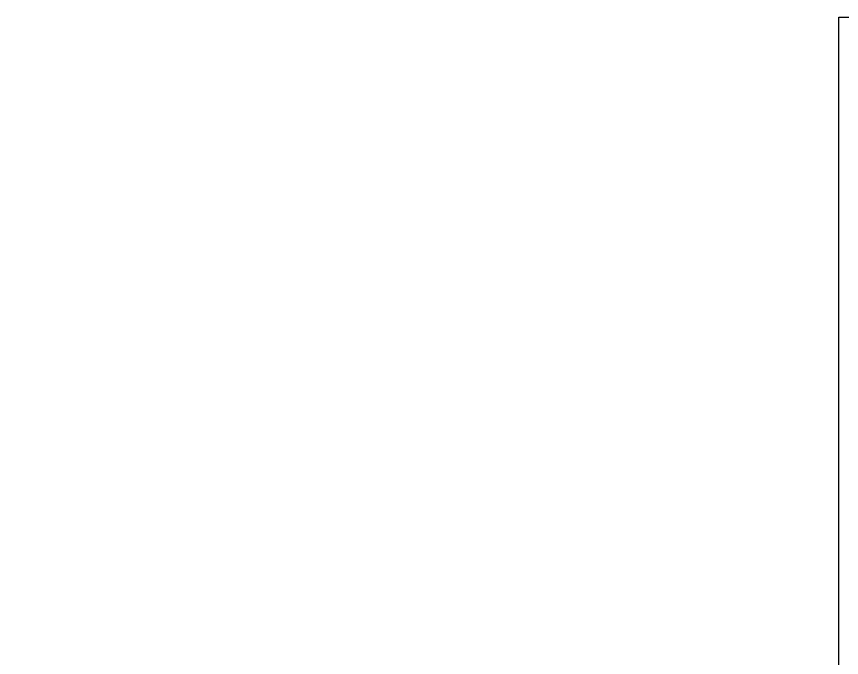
# Model space of a CAD drawing. Extents: x -5207 to 7460, y -6482 to 6318.
# Drawn here: x 867 to 1555, y -582 to -48 of the extents above; entities that cross this region are included whole.
import ezdxf

# ---------------------------------------------------------------- set-up
doc = ezdxf.new("R2010")
doc.units = 0
doc.header["$LTSCALE"] = 5
doc.header["$PDMODE"] = 33
doc.header["$PDSIZE"] = 20
doc.layers.get('Defpoints').update_dxf_attribs({"linetype": 'CONTINUOUS'})
doc.layers.add('Lg_dim', color=7, linetype='CONTINUOUS')
doc.layers.add('Lg_prod', color=40, linetype='CONTINUOUS')
doc.styles.add('LG1', font='arial.ttf', dxfattribs={"height": 185})
doc.dimstyles.new('LG_DIM', dxfattribs={"dimtxt": 185, "dimasz": 120, "dimexe": 50, "dimexo": 1, "dimgap": 50, "dimtad": 0, "dimtih": 1, "dimtoh": 1, "dimdec": 0, "dimrnd": 10, "dimdsep": 46, "dimtxsty": 'LG1', "dimcen": 2.5, "dimclrt": 4, "dimadec": 4, "dimazin": 0, "dimtfac": 1, "dimtdec": 0, "dimtmove": 0, "dimatfit": 3, "dimfxl": 1, "dimtolj": 1, "dimtzin": 0, "dimarcsym": 0})

# ---------------------------------------------------------------- blocks, each defined once
blk = doc.blocks.new('*D4')
at = {"layer": 'Defpoints', "color": 0, "transparency": 16777216}
for p in [(-2635.83, 778.5, 0.2), (5060.83, -1646.5), (5060.83, -6051.45)]:
    blk.add_point(p, dxfattribs=at)
at = {"layer": 'Lg_dim', "color": 0, "lineweight": -2, "transparency": 16777216}
for p, q in [((-2635.83, 777.5), (-2635.83, -6101.45)), ((5060.83, -1647.5), (5060.83, -6101.45)), ((-2515.83, -6051.45), (539.03, -6051.45)), ((4940.83, -6051.45), (1808.47, -6051.45))]:
    blk.add_line(p, q, dxfattribs=at)
at = {"layer": 'Lg_dim', "color": 0, "transparency": 16777216}
for points in [[(-2515.83, -6031.45), (-2515.83, -6071.45), (-2635.83, -6051.45)], [(4940.83, -6031.45), (4940.83, -6071.45), (5060.83, -6051.45)]]:
    blk.add_solid(points, dxfattribs=at)
at = {"layer": 'Lg_dim', "color": 4, "transparency": 16777216, "insert": (1173.75, -6051.45), "char_height": 185, "attachment_point": 5, "style": 'LG1'}
blk.add_mtext('\\A1;7700 mm\\P [(25\'-3{\\H1.000000x;\\S1/4;}")]', dxfattribs=at)
blk = doc.blocks.new('*D5')
at = {"layer": 'Defpoints', "color": 0, "transparency": 16777216}
for p in [(-283.42, 3694.51, 0.2), (-100, -4659.68), (6750.73, -4659.68)]:
    blk.add_point(p, dxfattribs=at)
at = {"layer": 'Lg_dim', "color": 0, "lineweight": -2, "transparency": 16777216}
for p, q in [((-282.42, 3694.51), (6800.73, 3694.51)), ((6750.73, 3574.51), (6750.73, -297.89)), ((6750.73, -4539.68), (6750.73, -1197.71)), ((-99, -4659.68), (6800.73, -4659.68))]:
    blk.add_line(p, q, dxfattribs=at)
at = {"layer": 'Lg_dim', "color": 0, "transparency": 16777216}
for points in [[(6730.73, 3574.51), (6770.73, 3574.51), (6750.73, 3694.51)], [(6730.73, -4539.68), (6770.73, -4539.68), (6750.73, -4659.68)]]:
    blk.add_solid(points, dxfattribs=at)
at = {"layer": 'Lg_dim', "color": 4, "transparency": 16777216, "insert": (6750.73, -747.8), "char_height": 185, "attachment_point": 5, "style": 'LG1'}
blk.add_mtext('\\A1;8350 mm\\P [(27\'-5{\\H1.000000x;\\S1/8;}")]', dxfattribs=at)
blk = doc.blocks.new('*D7')
at = {"layer": 'Defpoints', "color": 0, "transparency": 16777216}
for p in [(3262.5, 4611.04), (-872.5, 400), (3262.5, -330)]:
    blk.add_point(p, dxfattribs=at)
at = {"layer": 'Lg_dim', "color": 0, "lineweight": -2, "transparency": 16777216}
for p, q in [((-872.5, 401), (-872.5, 4661.04)), ((3262.5, -329), (3262.5, 4661.04)), ((-752.5, 4611.04), (636.72, 4611.04)), ((3142.5, 4611.04), (2027.18, 4611.04))]:
    blk.add_line(p, q, dxfattribs=at)
at = {"layer": 'Lg_dim', "color": 0, "transparency": 16777216}
for points in [[(-752.5, 4631.04), (-752.5, 4591.04), (-872.5, 4611.04)], [(3142.5, 4631.04), (3142.5, 4591.04), (3262.5, 4611.04)]]:
    blk.add_solid(points, dxfattribs=at)
at = {"layer": 'Lg_dim', "color": 4, "transparency": 16777216, "insert": (1331.95, 4611.04), "char_height": 185, "attachment_point": 5, "style": 'LG1'}
blk.add_mtext('\\A1;4140 mm\\P [(13\'-6{\\H1.000000x;\\S15/16;}")]', dxfattribs=at)

msp = doc.modelspace()

# ---------------------------------------------------------------- linework, layer by layer
at = {"layer": 'Lg_prod', "linetype": 'Continuous', "lineweight": 0}
for p, q in [((1552.5, -48.5), (1622.5, -48.5)), ((1552.5, -1552.5), (1552.5, -48.5))]:
    msp.add_line(p, q, dxfattribs=at)

# ---------------------------------------------------------------- dimensions: what is measured, and where the dimension line sits
at = {"layer": 'Lg_dim'}
for base, p1, p2, picture, middle in [((3262.5, 4611.04), (-872.5, 400), (3262.5, -330), '*D7', (1331.95, 4611.04)), ((5060.83, -6051.45), (-2635.83, 778.5, 0.2), (5060.83, -1646.5), '*D4', (1173.75, -6051.45))]:
    dim = msp.add_linear_dim(base=base, p1=p1, p2=p2, dimstyle='LG_DIM', override={"dimpost": ' mm\\X'}, dxfattribs=at)
    dim.commit()
    dim.dimension.update_dxf_attribs({"geometry": picture, "text_midpoint": middle, "dimtype": 160})
dim = msp.add_linear_dim(base=(6750.73, -4659.68), p1=(-283.42, 3694.51, 0.2), p2=(-100, -4659.68), angle=90, dimstyle='LG_DIM', override={"dimpost": ' mm\\X'}, dxfattribs=at)
dim.commit()
dim.dimension.update_dxf_attribs({"geometry": '*D5', "text_midpoint": (6750.73, -747.8), "dimtype": 160})

doc.saveas('drawing.dxf')
